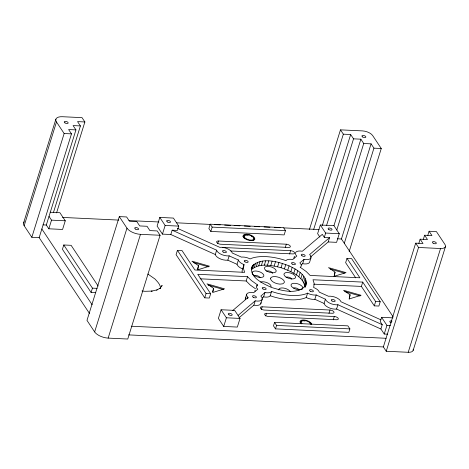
<?xml version="1.0" encoding="UTF-8"?>
<svg xmlns="http://www.w3.org/2000/svg" width="469" height="469" viewBox="0 0 469 469"><rect width="100%" height="100%" fill="white"/><g stroke="black" fill="none" stroke-linecap="round" stroke-linejoin="round"><path stroke-width="0.7" d="M242.121 272.155L242.133 270.689L243.997 264.545L243.13 264.223A8.161 3.758 17.3 0 1 238.387 259.973L229.112 255.851A8.161 3.758 17.3 0 1 217.112 251.243L216.649 250.2L172.152 230.191L170.804 234.512L162.438 234.119L157.103 226.076L159.794 217.428L173.419 218.073L178.753 226.111L177.405 230.437L172.152 230.191M304.973 287.333C303.414 276.071 290.452 271.135 281.054 267.717C271.61 265.302 259.31 262.564 251.314 269.804L252.662 265.483C262.845 257.047 277.97 261.661 289.086 265.864C296.871 269.482 309.616 276.61 305.29 287.016M160.41 288.288C160.756 284.806 157.49 281.763 154.981 279.002L147.846 274.031M197.678 269.3L198.076 267.23M198.481 265.671L197.678 269.816L209.479 266.193L191.944 261.186L198.481 265.671L198.211 266.539M212.715 291.958L213.518 288.335L206.987 283.845L224.516 288.851L212.721 292.474L213.518 288.335M334.098 276.44L335.036 272.126L328.505 267.635L346.034 272.647L334.239 276.27L335.036 272.126M349.135 299.093L350.073 294.778L343.543 290.288L361.071 295.294L349.27 298.917L350.073 294.778M243.997 264.545L243.464 268.561L244.666 272.342L194.905 269.992L182.013 250.563L177.429 250.346L176.086 254.673L204.736 297.838L209.315 298.05L210.663 293.729L197.771 274.306L247.532 276.657L251.431 280.568L257.499 284.888L257.112 286.125M252.662 265.483C247.151 276.675 263.883 284.12 271.856 287.556C282.291 290.745 297.926 295.206 305.864 285.164M23.567 222.951L55.887 119.179M89.479 313.45L39.162 237.642L31.828 237.291L24.165 225.747L56.485 121.975A10.816 4.977 17.3 0 1 62.406 116.717L82.016 117.643L84.883 121.958L56.561 212.885M31.828 237.291L64.147 133.518L56.485 121.975M39.162 237.642L71.481 133.864L68.615 129.55L75.949 129.895L46.32 225.02L48.829 228.802L62.576 229.447L65.267 220.799L59.897 212.709L50.148 212.246M53.478 212.404L80.416 125.927L77.549 121.612L84.883 121.958M48.829 228.802L51.52 220.149L49.011 216.373M98.15 286.055L71.112 245.322L63.784 244.976L62.436 249.303L91.086 292.463L95.752 292.685M91.086 292.463L92.434 288.142L63.784 244.976M119.302 216.608L86.982 320.38L94.644 331.929A10.816 4.977 17.3 0 0 108.151 338.108L127.767 339.034L160.087 235.262L157.226 230.941L149.892 230.596L147.026 226.281L139.698 225.935L136.831 221.62L129.497 221.274L126.63 216.954L119.302 216.608L126.964 228.157A10.816 4.977 17.3 0 0 140.477 234.336L160.087 235.262M94.644 331.929L126.964 228.157M108.151 338.108L140.477 234.336M162.438 234.119L165.135 225.466L159.794 217.428M210.235 224.2L208.887 228.526L210.821 231.44L284.144 234.905L285.486 230.578L283.557 227.664L210.235 224.2L212.17 227.113L210.821 231.44M217.669 243.657L218.501 241.002L286.319 244.202A3.06 1.407 17.3 0 1 290.147 245.955A3.06 1.407 17.3 0 1 288.47 247.444L220.647 244.238A3.06 1.407 17.3 0 1 216.825 242.491A3.06 1.407 17.3 0 1 218.501 241.002M242.649 268.872L241.787 268.544A8.161 3.758 17.3 0 1 237.038 264.299L227.764 260.172A8.161 3.758 17.3 0 1 215.769 255.57L215.3 254.52L216.649 250.2M204.736 297.838L206.079 293.512L177.429 250.346M227.834 260.16L229.177 255.834M221.075 309.745L218.378 318.392L223.713 326.43L237.337 327.075L240.028 318.428L234.693 310.39L221.075 309.745L226.41 317.783L223.713 326.43M237.038 264.299L238.387 259.973M255.546 288.816L250.083 284.888L246.184 280.984L247.532 276.657M251.208 268.778L251.783 266.925M252.603 268.526L253.946 264.205M254.28 267.436L255.628 263.109M245.328 298.601L246.671 294.274M256.326 266.544L257.674 262.224M247.655 298.741L248.037 297.504A8.161 3.758 17.3 0 1 253.67 292.715L257.792 289.215A8.161 3.758 17.3 0 1 257.024 285.152L257.499 284.888M258.706 265.876L260.055 261.555M261.385 265.436L262.734 261.11M264.317 265.231L265.659 260.905M238.967 317.83L253.864 305.161L255.206 300.84A8.161 3.758 17.3 0 0 260.84 296.05L264.962 292.545A8.161 3.758 17.3 0 0 271.363 291.818L271.633 291.442L274.23 292.316A36.729 16.902 17.3 0 0 306.017 293.817L307.582 293.143L308.385 293.571A8.161 3.758 17.3 0 0 316.2 294.966L325.433 299.245A8.161 3.758 17.3 0 0 336.414 304.827L337.915 304.733L382.247 324.671L380.898 328.992L384.234 334.016L387.728 334.186M267.453 265.261L268.796 260.94M270.748 265.536L272.096 261.21M260.858 303.607L262.206 299.281M262.071 298.184L263.619 296.871L264.962 292.545M274.148 266.04L275.496 261.714M261.362 309.481L262.189 306.82L330.012 310.027A3.06 1.407 17.3 0 1 333.834 311.779A3.06 1.407 17.3 0 1 332.163 313.263L264.34 310.062A3.06 1.407 17.3 0 1 260.518 308.309A3.06 1.407 17.3 0 1 262.189 306.82M277.601 266.767L278.949 262.447M263.619 296.871A8.161 3.758 17.3 0 0 270.015 296.144L271.633 291.442M285.287 247.532L286.319 244.202M265.659 315.959L266.486 313.298L334.309 316.505A3.06 1.407 17.3 0 1 338.131 318.252A3.06 1.407 17.3 0 1 336.461 319.741L268.637 316.534A3.06 1.407 17.3 0 1 265.184 315.209A3.06 1.407 17.3 0 1 265.255 313.45L266.486 313.298M281.054 267.717L282.402 263.39M284.449 268.86L285.797 264.539M289.584 254.005L290.616 250.681A3.06 1.407 17.3 0 1 294.444 252.428A3.06 1.407 17.3 0 1 292.767 253.917L230.777 250.985M287.737 270.185L289.086 265.864M274.57 322.396L273.491 325.855L275.496 328.88L348.819 332.345L349.897 328.886L347.892 325.861L274.57 322.396L276.575 325.422L275.496 328.88M290.862 271.674L292.205 267.353M293.776 273.298L295.118 268.977M309.458 229.452L340.476 129.854L362.473 130.898A8.161 3.758 17.3 0 1 372.667 135.559L381.268 148.509L349.159 251.583M296.431 275.033L297.774 270.713M301.092 265.008L302.64 263.695L304.082 259.392A8.161 3.758 17.3 0 0 310.542 255.658L309.604 254.591L329.56 237.631L324.308 237.378L322.303 234.365L302.341 251.232A8.161 3.758 17.3 0 0 295.88 254.966L296.818 256.033L292.685 259.545A8.161 3.758 17.3 0 0 286.289 260.272L286.014 260.653L283.423 259.779A36.729 16.902 17.3 0 0 251.63 258.272L250.071 258.952L249.262 258.525A8.161 3.758 17.3 0 0 241.453 257.123L232.243 252.984L231.78 251.935A8.161 3.758 17.3 0 0 219.779 247.333L177.388 228.315M298.788 276.857L300.131 272.53M313.714 229.3L343.343 134.175L340.476 129.854M300.805 278.733L302.153 274.406M302.464 280.632L303.806 276.305M310.478 257.03L328.212 241.951L336.578 242.35L339.275 233.697L333.934 225.659L320.315 225.014L317.624 233.662L319.846 237.015M310.994 257.774L309.646 262.095A8.161 3.758 17.3 0 1 302.734 263.719L302.64 263.695M303.719 282.531L305.067 278.205M322.35 225.448L350.671 134.521L343.343 134.175M304.569 284.39L305.911 280.069M304.985 286.19L306.333 281.869M305.354 286.665L306.316 283.575M326.606 225.313L353.538 138.836L350.671 134.521M324.308 237.378L325.65 233.058L320.315 225.014M270.291 295.763L272.882 296.637A36.729 16.902 17.3 0 0 304.674 298.143L306.234 297.463L307.582 293.143M328.212 241.951L329.56 237.631M333.934 225.659L360.872 139.182L353.538 138.836M306.234 297.463L307.043 297.891A8.161 3.758 17.3 0 0 314.851 299.292L316.2 294.966M336.801 229.974L363.733 143.496L360.872 139.182M393.016 316.675L341.438 238.973L371.067 143.848L363.733 143.496M380.898 328.992L336.572 309.059L335.071 309.153A8.161 3.758 17.3 0 1 324.085 303.566L325.422 299.116M344.305 243.288L373.934 148.163L371.067 143.848M328.974 313.356L330.012 310.027M380.846 319.811L340.981 301.755A8.161 3.758 17.3 0 0 329.994 296.173L328.493 296.267L319.266 292.117A8.161 3.758 17.3 0 0 314.517 287.872L313.655 287.544L314.189 283.528L312.987 279.753L362.742 282.103L361.4 286.424L374.291 305.852L378.876 306.064L380.218 301.743L351.568 258.577L346.99 258.36L345.641 262.687L355.713 277.859M336.572 309.059L337.915 304.733M333.271 319.829L334.309 316.505M374.291 305.852L375.64 301.526L362.742 282.103M393.063 317.871L381.59 317.331L380.248 321.658L382.247 324.671M384.234 334.016L386.931 325.369L381.59 317.331M383.361 346.931L415.681 243.159L423.015 243.505L420.148 239.19L427.482 239.536L424.615 235.221L431.949 235.567L429.082 231.252L436.416 231.598L445.011 244.548A8.161 3.758 17.3 0 1 440.543 248.517L408.223 352.289L386.227 351.252L383.361 346.931L128.553 334.889M418.846 243.376L420.148 239.19M386.227 351.252L418.547 247.474L415.681 243.159M423.314 239.407L424.615 235.221M427.775 235.45L429.082 231.252M413.142 350.431L445.462 246.659M161.694 286.248L162.104 285.392L159.952 288.552L160.574 287.884L156.511 290.229M232.524 310.695L248.037 297.504M238.105 315.379L255.206 300.84M303.988 259.369L299.855 262.88A8.161 3.758 17.3 0 1 300.629 266.937L300.154 267.201L306.222 271.528L310.12 275.432L359.881 277.789L346.99 258.36M157.232 289.824L151.452 291.185L152.108 291.079L144.909 291.308L142.001 290.962M80.416 125.927L73.082 125.581L75.949 129.895M64.147 133.518L71.481 133.864M373.934 148.163L381.268 148.509M62.553 217.428L118.774 220.084M128.993 220.571L158.932 221.984M176.45 222.81L210.769 224.434M214.415 224.604L220.26 224.88M224.639 225.091L230.478 225.366M234.131 225.536L239.97 225.812M244.355 226.023L250.194 226.298M254.573 226.504L259.685 226.744M264.065 226.955L269.904 227.231M274.289 227.436L280.128 227.711M283.78 227.881L319.043 229.552M212.17 227.113L285.486 230.578M165.135 225.466L178.753 226.111M325.65 233.058L339.275 233.697M51.52 220.149L65.267 220.799M42.99 224.862L46.32 225.02M337.44 238.78L341.438 238.973M418.547 247.474L440.543 248.517M222.798 247.474L290.616 250.681M200.081 278.803L246.184 280.984M313.837 284.179L361.4 286.424M92.434 288.142L97.101 288.359M206.079 293.512L210.663 293.729M375.64 301.526L380.218 301.743M226.41 317.783L240.028 318.428M386.931 325.369L390.419 325.533M276.575 325.422L349.897 328.886M131.25 326.242L386.057 338.284M330.34 269.1L344.363 273.11M344.674 291.554L360.098 295.962M193.779 262.652L208.506 266.855M208.119 285.111L223.549 289.52M170.804 234.512L215.3 254.52M314.851 299.292L324.079 303.437M41.852 228.989L92.176 304.803M413.183 349.423A8.161 3.758 17.3 0 1 408.223 352.289M391.457 322.883A2.04 0.938 17.3 0 1 389.809 321.376A2.04 0.938 17.3 0 1 392.049 321.101M260.928 302.605A8.161 3.758 17.3 0 1 253.864 305.161M245.258 299.597A8.161 3.758 17.3 0 1 245.926 297.768M294.04 258.185A8.161 3.758 17.3 0 1 294.655 256.338M255.013 291.302A8.161 3.758 17.3 0 1 255.083 290.305M293.512 288.083A3.06 1.407 17.3 0 1 296.871 288.265A3.06 1.407 17.3 0 1 298.97 290.211M278.791 289.959A6.079 2.796 17.3 0 1 283.469 288.036A6.079 2.796 17.3 0 1 290.188 291.548M260.576 282.08A6.12 2.82 17.3 0 1 267.553 282.907A6.12 2.82 17.3 0 1 271.023 286.858M266.603 271.375A3.06 1.407 17.3 0 1 269.98 271.229A3.06 1.407 17.3 0 1 272.348 273.321M254.403 275.93A3.06 1.407 17.3 0 1 257.551 275.825A3.06 1.407 17.3 0 1 260.043 277.707M286.19 277.449A3.019 1.389 17.3 0 1 289.297 277.349A3.019 1.389 17.3 0 1 291.747 279.202M301.157 323.798A6.12 2.82 17.3 0 1 303.765 319.969A6.12 2.82 17.3 0 1 311.779 324.296M301.954 323.698A5.1 2.345 17.3 0 1 304.123 320.509A5.1 2.345 17.3 0 1 310.806 324.114M242.866 236.446A6.12 2.82 17.3 0 1 248.048 235.227M251.531 236.405A6.12 2.82 17.3 0 1 252.392 236.892M253.459 237.701A6.12 2.82 17.3 0 1 254.567 239.378M253.594 239.196A5.1 2.345 17.3 0 1 252.545 240.732M244.742 238.774A5.1 2.345 17.3 0 1 244.197 236.229M300.236 321.599A6.12 2.82 17.3 0 1 303.496 320.837M303.982 320.872A6.12 2.82 17.3 0 1 304.991 321.013M309.335 322.678A6.12 2.82 17.3 0 1 311.146 324.331M301.063 323.856A5.1 2.345 17.3 0 1 301.139 322.015M24.165 225.747A10.816 4.977 17.3 0 1 24.324 221.837M270.672 278.217L270.631 279.102A7.141 3.289 17.3 0 0 279.987 284.144L282.86 283.792L284.29 282.52A7.141 3.289 17.3 0 0 281.781 278.744L280.245 277.912A7.141 3.289 17.3 0 0 274.975 276.593L273.398 276.646A7.141 3.289 17.3 0 0 270.672 278.217M301.972 289.273L300.992 289.631A6.15 2.832 17.3 0 1 291.706 286.641L291.161 285.797A6.15 2.832 17.3 0 1 297.897 283.851A6.15 2.832 17.3 0 1 301.972 289.273M362.654 136.966A2.04 0.938 17.3 0 0 365.832 137.118A2.04 0.938 17.3 0 0 363.17 135.424A2.04 0.938 17.3 0 0 362.654 136.966M310.226 291.185A2.04 0.938 17.3 0 0 313.398 291.331A2.04 0.938 17.3 0 0 310.736 289.637A2.04 0.938 17.3 0 0 310.226 291.185M262.962 288.951A2.04 0.938 17.3 0 0 266.14 289.097A2.04 0.938 17.3 0 0 263.478 287.403A2.04 0.938 17.3 0 0 262.962 288.951M292.228 264.07A2.04 0.938 17.3 0 0 295.4 264.223A2.04 0.938 17.3 0 0 292.738 262.529A2.04 0.938 17.3 0 0 292.228 264.07M244.97 261.837A2.04 0.938 17.3 0 0 248.142 261.989A2.04 0.938 17.3 0 0 245.48 260.295A2.04 0.938 17.3 0 0 244.97 261.837M301.983 255.781A2.04 0.938 17.3 0 0 305.155 255.927A2.04 0.938 17.3 0 0 302.493 254.233A2.04 0.938 17.3 0 0 301.983 255.781M223.215 252.052A2.04 0.938 17.3 0 0 226.392 252.205A2.04 0.938 17.3 0 0 223.731 250.51A2.04 0.938 17.3 0 0 223.215 252.052M253.213 297.24A2.04 0.938 17.3 0 0 256.385 297.393A2.04 0.938 17.3 0 0 253.723 295.699A2.04 0.938 17.3 0 0 253.213 297.24M331.976 300.963A2.04 0.938 17.3 0 0 335.153 301.116A2.04 0.938 17.3 0 0 332.492 299.421A2.04 0.938 17.3 0 0 331.976 300.963M167.327 221.913A2.04 0.938 17.3 0 0 170.499 222.066A2.04 0.938 17.3 0 0 167.838 220.371A2.04 0.938 17.3 0 0 167.327 221.913M328.851 229.546A2.04 0.938 17.3 0 0 332.029 229.699A2.04 0.938 17.3 0 0 329.367 228.004A2.04 0.938 17.3 0 0 328.851 229.546M228.995 314.822A2.04 0.938 17.3 0 0 232.173 314.975A2.04 0.938 17.3 0 0 229.511 313.28A2.04 0.938 17.3 0 0 228.995 314.822M433.133 243.147A2.04 0.938 17.3 0 0 436.311 243.3A2.04 0.938 17.3 0 0 433.649 241.605A2.04 0.938 17.3 0 0 433.133 243.147M265.876 270.437A6.12 2.82 17.3 0 0 275.907 271.862A6.12 2.82 17.3 0 0 269.165 266.439A6.12 2.82 17.3 0 0 265.876 270.437M254.333 275.62A6.12 2.82 17.3 0 0 263.859 276.065A6.12 2.82 17.3 0 0 255.875 270.988A6.12 2.82 17.3 0 0 254.333 275.62M286.108 277.109A6.079 2.796 17.3 0 0 295.57 277.554A6.079 2.796 17.3 0 0 287.638 272.512A6.079 2.796 17.3 0 0 286.108 277.109M245.281 238.815A6.12 2.82 17.3 0 0 254.808 239.266A6.12 2.82 17.3 0 0 246.823 234.183A6.12 2.82 17.3 0 0 245.281 238.815M245.897 238.586A5.1 2.345 17.3 0 0 253.835 238.961A5.1 2.345 17.3 0 0 247.181 234.723A5.1 2.345 17.3 0 0 245.897 238.586M64.968 122.896A2.04 0.938 17.3 0 0 68.146 123.048A2.04 0.938 17.3 0 0 65.484 121.354A2.04 0.938 17.3 0 0 64.968 122.896M135.348 229.007A2.04 0.938 17.3 0 0 138.601 229.288A2.04 0.938 17.3 0 0 136.092 227.541A2.04 0.938 17.3 0 0 135.348 229.007"/></g></svg>
